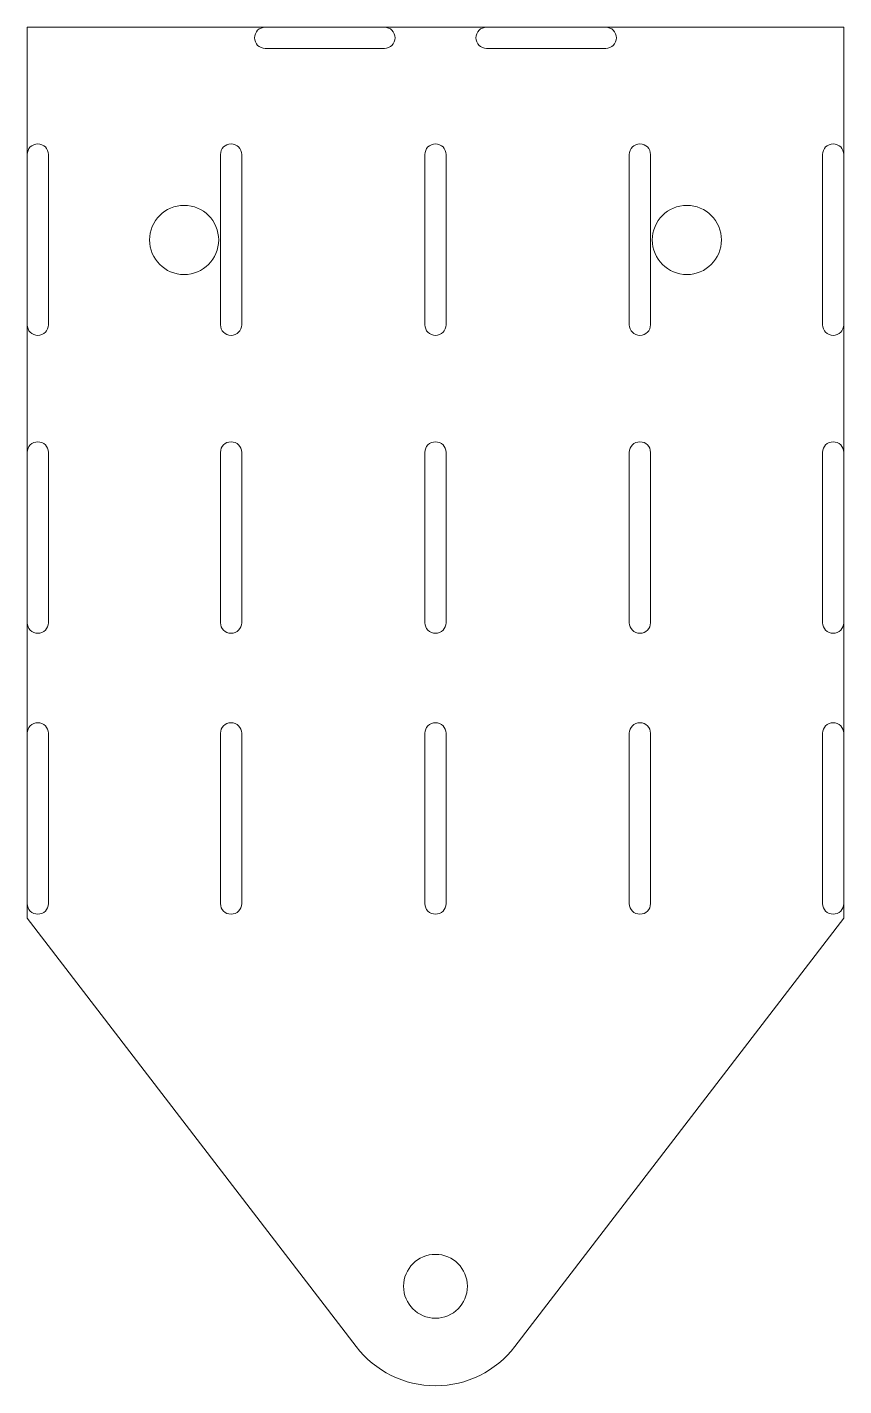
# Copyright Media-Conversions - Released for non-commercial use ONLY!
# Model space of a CAD drawing. Header units: inches. Extents: x 7.65 to 12.45, y 11.47 to 19.45.
import ezdxf

# ---------------------------------------------------------------- set-up
doc = ezdxf.new("R2010")
doc.units = ezdxf.units.IN
doc.header["$MEASUREMENT"] = 0
doc.layers.add('VISIBLE', color=7, linetype='Continuous', lineweight=0)

msp = doc.modelspace()

# ---------------------------------------------------------------- linework, layer by layer
at = {"layer": 'VISIBLE'}
for p, q in [((7.6521, 19.4544), (7.6521, 18.7064)), ((9.0496, 19.4544), (7.6521, 19.4544)), ((9.0496, 19.4544), (9.7496, 19.4544)), ((10.3496, 19.4544), (9.7496, 19.4544)), ((10.3496, 19.4544), (11.0496, 19.4544)), ((12.4471, 19.4544), (11.0496, 19.4544)), ((12.4471, 18.7064), (12.4471, 19.4544)), ((9.7496, 19.3294), (9.0496, 19.3294)), ((11.0496, 19.3294), (10.3496, 19.3294)), ((7.6521, 17.7064), (7.6521, 18.7064)), ((7.7771, 18.7064), (7.7771, 17.7064)), ((8.7871, 17.7064), (8.7871, 18.7064)), ((8.9121, 18.7064), (8.9121, 17.7064)), ((9.9871, 17.7064), (9.9871, 18.7064)), ((10.1121, 18.7064), (10.1121, 17.7064)), ((11.1871, 17.7064), (11.1871, 18.7064)), ((11.3121, 18.7064), (11.3121, 17.7064)), ((12.3221, 17.7064), (12.3221, 18.7064)), ((12.4471, 18.7064), (12.4471, 17.7064)), ((7.6521, 17.7064), (7.6521, 16.9564)), ((12.4471, 16.9564), (12.4471, 17.7064)), ((7.6521, 15.9564), (7.6521, 16.9564)), ((7.7771, 16.9564), (7.7771, 15.9564)), ((8.7871, 15.9564), (8.7871, 16.9564)), ((8.9121, 16.9564), (8.9121, 15.9564)), ((9.9871, 15.9564), (9.9871, 16.9564)), ((10.1121, 16.9564), (10.1121, 15.9564)), ((11.1871, 15.9564), (11.1871, 16.9564)), ((11.3121, 16.9564), (11.3121, 15.9564)), ((12.3221, 15.9564), (12.3221, 16.9564)), ((12.4471, 16.9564), (12.4471, 15.9564)), ((7.6521, 15.9564), (7.6521, 15.3064)), ((12.4471, 15.3064), (12.4471, 15.9564)), ((7.6521, 14.3064), (7.6521, 15.3064)), ((7.7771, 15.3064), (7.7771, 14.3064)), ((8.7871, 14.3064), (8.7871, 15.3064)), ((8.9121, 15.3064), (8.9121, 14.3064)), ((9.9871, 14.3064), (9.9871, 15.3064)), ((10.1121, 15.3064), (10.1121, 14.3064)), ((11.1871, 14.3064), (11.1871, 15.3064)), ((11.3121, 15.3064), (11.3121, 14.3064)), ((12.3221, 14.3064), (12.3221, 15.3064)), ((12.4471, 15.3064), (12.4471, 14.3064)), ((7.6521, 14.3064), (7.6521, 14.2211)), ((12.4471, 14.2211), (12.4471, 14.3064)), ((7.6521, 14.2211), (9.5843, 11.704)), ((10.5149, 11.704), (12.4471, 14.2211))]:
    msp.add_line(p, q, dxfattribs=at)
for centre, radius in [((8.5736, 18.2044), 0.203), ((11.5256, 18.2044), 0.203), ((10.0496, 12.0584), 0.1875)]:
    msp.add_circle(centre, radius, dxfattribs=at)
for centre, radius, start, end in [((9.0496, 19.3919), 0.0625, 90, 270), ((9.7496, 19.3919), 0.0625, 270, 90), ((10.3496, 19.3919), 0.0625, 90, 270), ((11.0496, 19.3919), 0.0625, 270, 90), ((7.7146, 18.7064), 0.0625, 0, 180), ((8.8496, 18.7064), 0.0625, 0, 180), ((10.0496, 18.7064), 0.0625, 0, 180), ((11.2496, 18.7064), 0.0625, 0, 180), ((12.3846, 18.7064), 0.0625, 0, 180), ((7.7146, 17.7064), 0.0625, 180, 0), ((8.8496, 17.7064), 0.0625, 180, 0), ((10.0496, 17.7064), 0.0625, 180, 0), ((11.2496, 17.7064), 0.0625, 180, 0), ((12.3846, 17.7064), 0.0625, 180, 0), ((7.7146, 16.9564), 0.0625, 0, 180), ((8.8496, 16.9564), 0.0625, 0, 180), ((10.0496, 16.9564), 0.0625, 0, 180), ((11.2496, 16.9564), 0.0625, 0, 180), ((12.3846, 16.9564), 0.0625, 0, 180), ((7.7146, 15.9564), 0.0625, 180, 0), ((8.8496, 15.9564), 0.0625, 180, 0), ((10.0496, 15.9564), 0.0625, 180, 0), ((11.2496, 15.9564), 0.0625, 180, 0), ((12.3846, 15.9564), 0.0625, 180, 0), ((7.7146, 15.3064), 0.0625, 0, 180), ((8.8496, 15.3064), 0.0625, 0, 180), ((10.0496, 15.3064), 0.0625, 0, 180), ((11.2496, 15.3064), 0.0625, 0, 180), ((12.3846, 15.3064), 0.0625, 0, 180), ((7.7146, 14.3064), 0.0625, 180, 0), ((8.8496, 14.3064), 0.0625, 180, 0), ((10.0496, 14.3064), 0.0625, 180, 0), ((11.2496, 14.3064), 0.0625, 180, 0), ((12.3846, 14.3064), 0.0625, 180, 0), ((10.0496, 12.0585), 0.585, 217.3083, 322.6917)]:
    msp.add_arc(centre, radius, start, end, dxfattribs=at)

doc.saveas('drawing.dxf')
